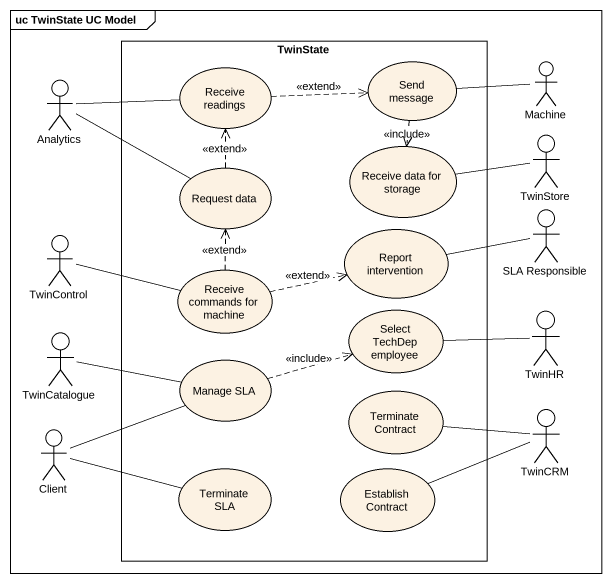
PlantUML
@startuml
mainframe uc TwinState UC Model
rectangle TwinState {
  usecase "Receive readings" as Receive_readings
  usecase "Send message" as Send_message
  usecase "Request data" as Request_data
  usecase "Receive data for storage" as Receive_data_for_storage
  usecase "Report intervention" as Report_intervention
  usecase "Receive commands for machine" as Receive_commands_for_machine
  usecase "Select TechDep employee" as Select_TechDep_employee
  usecase "Manage SLA" as Manage_SLA
  usecase "Terminate Contract" as Terminate_Contract
  usecase "Terminate SLA" as Terminate_SLA
  usecase "Establish Contract" as Establish_Contract
}
actor Analytics
actor Machine
actor TwinStore
actor "SLA Responsible" as SLA_Responsible
actor TwinControl
actor TwinHR
actor TwinCatalogue
actor TwinCRM
actor Client
Analytics -right- Receive_readings
Analytics -right- Request_data
Receive_readings .right.> Send_message : <<extend>>
Send_message -right- Machine
Send_message ..> Receive_data_for_storage : <<include>>
Request_data .up.> Receive_readings : <<extend>>
Receive_data_for_storage -right- TwinStore
Report_intervention -right- SLA_Responsible
TwinControl -right- Receive_commands_for_machine
Receive_commands_for_machine .up.> Request_data : <<extend>>
Receive_commands_for_machine .right.> Report_intervention : <<extend>>
Select_TechDep_employee -right- TwinHR
TwinCatalogue -right- Manage_SLA
Manage_SLA .right.> Select_TechDep_employee : <<include>>
Terminate_Contract -right- TwinCRM
Client -right- Manage_SLA
Client -right- Terminate_SLA
Establish_Contract -right- TwinCRM
@enduml
